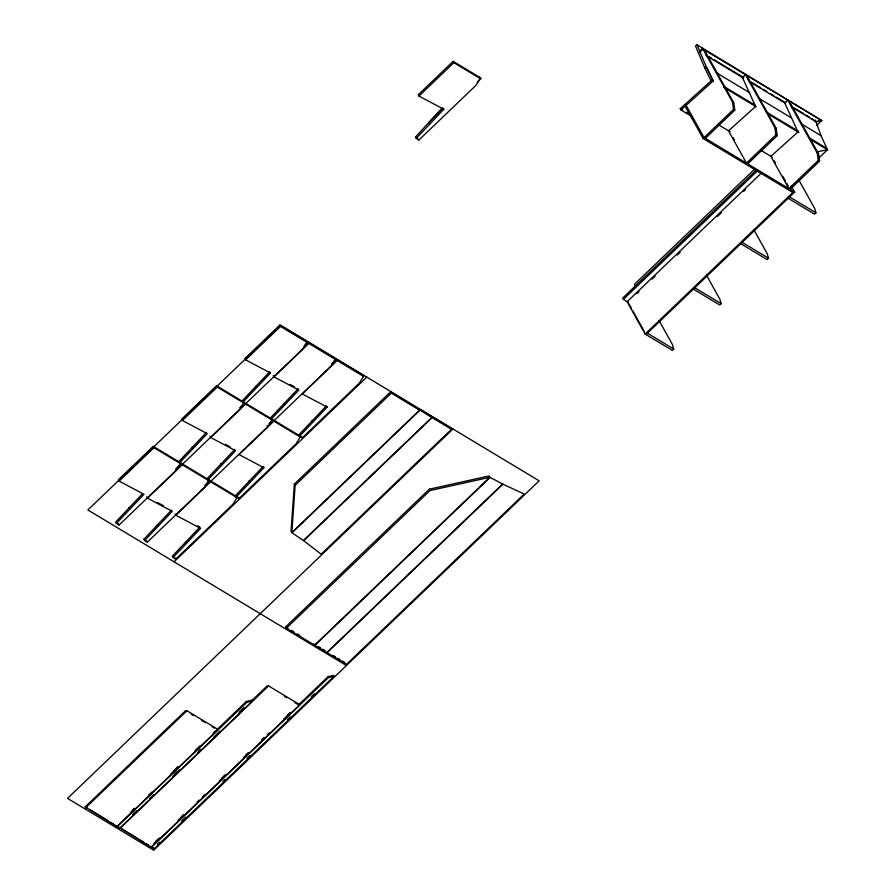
<?xml version="1.0" encoding="UTF-8"?>
<svg xmlns="http://www.w3.org/2000/svg" width="895" height="895" viewBox="0 0 895 895"><rect width="100%" height="100%" fill="white"/><g stroke="black" fill="none" stroke-linecap="round" stroke-linejoin="round"><path stroke-width="1.34" d="M294.354 484.072L291.043 531.328L291.837 532.581L419.61 410.123L391.35 393.129L390.623 391.809L294.354 484.072L295.149 485.325L291.837 532.581M179.649 462.771L207.237 433.661L182.379 420.482L181.651 419.162L216.523 385.745L242.869 401.598L243.597 402.918L239.446 409.664L182.334 464.393L179.649 462.771L178.91 461.462L206.51 432.341M175.599 469.159L181.573 463.431L207.931 479.284L208.658 480.604L204.496 487.339L147.395 542.079L144.71 540.457L143.972 539.137L171.572 510.027M270.503 373.025L245.644 359.846L244.917 358.526L279.788 325.109L306.135 340.961L306.862 342.282L302.711 349.028L245.599 403.757L242.914 402.135L242.187 400.826L269.775 371.705L270.503 373.025L242.914 402.135M479.474 77.205L480.201 78.525L476.039 85.26L418.938 139.989L416.253 138.378L415.515 137.058L441.895 108.284M234.837 449.391L207.237 478.501L207.976 479.821L210.661 481.443L267.773 426.702L271.923 419.968L271.196 418.647L246.047 403.511M211.097 481.197L236.258 496.333L236.985 497.654L232.823 504.388L175.722 559.118L173.037 557.507L172.299 556.187L199.898 527.077L197.526 525.812M304.121 345.973L308.115 342.158L334.461 358.011L335.189 359.331L331.038 366.066L273.926 420.807L271.241 419.184L270.514 417.864L298.102 388.754M274.373 420.56L299.523 435.697L300.25 437.017L296.1 443.752L238.987 498.481L236.302 496.87L235.564 495.55L263.164 466.44L263.891 467.749L236.302 496.87M331.452 363.974L336.442 359.208L362.788 375.061L363.515 376.381L359.365 383.116L302.253 437.845L299.568 436.234L298.84 434.914L326.429 405.804L327.156 407.113L299.568 436.234M416.253 138.378L443.842 109.257L443.114 107.948L428.839 122.525L429.578 123.846M142.294 493.95L115.645 522.098L116.384 523.407L119.069 525.029L176.17 470.3L180.331 463.554L153.985 447.701L153.246 446.381L118.386 479.809L119.113 481.118L143.972 494.297L116.384 523.407M144.71 540.457L172.299 511.347L147.44 498.168L146.713 496.848M207.976 479.821L235.564 450.711L210.705 437.532L209.978 436.212M271.241 419.184L298.829 390.075L273.971 376.896L273.243 375.576M173.037 557.507L200.625 528.386L175.767 515.218L175.04 513.898M477.281 82.049L481.23 78.268L453.116 61.352L418.256 94.769L418.983 96.089L443.842 109.257M418.983 96.089L453.854 62.661L480.201 78.525M119.113 481.118L153.985 447.701M182.379 420.482L217.25 387.065L243.597 402.918M245.644 359.846L280.515 326.429L306.862 342.282M239.86 407.572L244.85 402.795M147.44 498.168L182.311 464.751L208.658 480.604M210.705 437.532L245.577 404.115L271.923 419.968M273.971 376.896L308.842 343.479L335.189 359.331M204.921 485.247L209.9 480.481L210.638 481.79L236.985 497.654M269.182 423.659L273.176 419.844L273.904 421.153L300.25 437.017M175.767 515.218L210.638 481.79M273.904 421.153L239.032 454.582L263.891 467.749M363.515 376.381L337.169 360.517L302.297 393.945L327.156 407.113M700.024 51.999L703.034 49.124L821.699 120.534L816.665 125.356M174.055 561.814L366.782 377.108M295.149 485.325L391.35 393.129M645.989 334.562L794.626 192.101L704.074 137.606L686.085 105.286L685.134 106.192L703.134 138.512L733.542 109.369L732.457 101.996L702.541 48.24L699.621 51.049L700.114 51.921M419.822 410.257L291.994 532.771L303.416 540.546L431.826 417.484L390.623 391.809M705.349 138.367L734.806 110.141L733.732 102.757L704.309 49.885M451.46 429.298L432.039 417.607L303.64 540.669L321.16 554.184L451.46 429.298L450.733 427.989L431.312 416.298M452.959 428.973L67.517 798.385L153.694 850.25L539.137 480.828L280.605 325.243L87.878 509.96L346.421 665.544M775.92 134.876L746.464 163.114L728.496 130.827L755.604 106.471L742.414 77.507L745.412 74.632L774.846 127.504L775.92 134.876L777.196 135.637L747.728 163.874M85.182 806.887L185.5 710.742L186.921 710.731L218.145 729.514L116.898 826.555L85.182 806.887L87.497 808.286M85.674 807.771L186.921 710.731M755.346 168.461L634.465 284.319L635.651 286.691M756.331 170.028L622.719 298.08L623.39 299.355L628.021 302.275M623.39 299.355L757.953 170.397M285.65 626.869L429.309 489.185L489.129 475.939L489.8 477.315L314.648 645.183L286.389 628.178L285.65 626.869L288.011 628.279M286.389 628.178L429.98 490.561L489.8 477.315M659.1 320.6L672.469 344.631L673.756 349.05L672.335 350.415L645.138 334.048L627.149 301.727L760.772 173.652M637.039 293.571L639.041 291.647M652.097 279.139L655.118 276.253M677.213 255.075L680.222 252.189M717.387 216.568L721.404 212.719M743.499 191.541L745.501 189.617M132.46 810.299L134.463 808.375M173.585 770.875L177.602 767.026M130.704 812.313L134.72 808.453M148.805 794.961L151.826 792.064M170.934 773.75L177.971 767.004M195.065 750.614L200.1 745.803M213.178 733.262L246.36 701.456L251.92 700.214L252.412 701.087L119.717 828.255L116.618 825.805L118.364 826.857M117.111 826.689L246.852 702.34L252.412 701.087M826.801 148.447L809.002 137.64M133.31 813.891L136.32 811.004M174.514 774.388L177.534 771.501M198.645 751.274L200.659 749.339M239.86 711.771L243.876 707.923M132.505 814.987L136.521 811.138M149.588 798.62L153.604 794.771M172.69 776.468L179.727 769.734M197.817 752.393L200.827 749.507M213.894 736.988L219.913 731.215M239.01 712.912L244.033 708.102M251.059 701.367L267.135 685.95L268.578 685.928L299.803 704.712L151.154 847.173L119.236 827.383M818.422 158.415L827.483 149.733L821.051 135.727L800.712 123.465M119.93 828.39L268.578 685.928M818.31 160.384L788.842 188.621L770.875 156.334L797.982 131.979L784.792 103.014L787.801 100.139L817.224 153L818.31 160.384L819.574 161.145L790.117 189.382M797.769 181.148L799.75 179.257M314.861 645.317L490.08 477.382L502.666 484.05L326.865 652.544L314.861 645.317L313.91 643.874M645.138 334.048L792.836 192.503L794.626 192.101L791.303 186.115M155.696 841.479L158.706 838.593M180.812 817.403L183.822 814.517M222.005 777.923L225.014 775.036M246.114 754.821L248.128 752.885M262.19 739.404L264.204 737.48M287.306 715.34L290.327 712.442M153.895 843.526L159.936 837.742M178.06 820.379L184.101 814.584M197.18 802.043L199.193 800.119M202.214 797.221L205.235 794.335M219.331 780.82L225.361 775.036M243.485 757.673L248.519 752.852M261.597 740.31L263.611 738.375M267.639 734.515L269.652 732.591M283.749 719.088L289.79 713.293M298.84 704.611L328.029 676.631L333.567 675.412L334.059 676.284L153.985 848.874L150.673 846.301M151.367 847.296L328.521 677.515L334.059 676.284M706.491 275.179L719.86 299.21L721.146 303.629L719.725 304.994L693.379 289.141M753.881 229.758L767.25 253.788L768.536 258.219L767.116 259.572L740.769 243.72M798.597 179.537L814.64 208.367L815.927 212.797L814.506 214.151L788.159 198.298M157.52 844.142L159.534 842.206M181.663 820.995L185.69 817.146M222.911 781.469L224.925 779.534M247.054 758.322L250.074 755.436M287.295 719.759L290.316 716.861M311.438 696.623L314.458 693.726M712.543 79.588L680.278 108.586L680.95 109.962L713.214 80.964L706.211 66.622L704.734 67.841L695.471 45.992L696.959 44.75L706.211 66.599L704.757 67.919L711.089 80.897M794.626 192.101L792.847 192.503L703.134 138.512M696.959 44.75L821.699 120.534L816.162 121.765L792.22 107.355M821.699 120.534L816.15 121.754L812.067 118.711M816.732 151.87L827.483 149.733L809.628 138.982M299.803 704.712L298.359 704.745L294.891 702.653M216.724 729.537L218.145 729.514M289.812 384.358L294.544 386.875M225.361 444.367L230.105 446.885M157.363 502.498L163.282 505.63M709.187 56.81L711.581 58.242M713.975 59.685L743.879 77.686M751.062 82.004L760.627 87.766M763.021 89.198L766.612 91.357M770.203 93.516L773.783 95.675M776.178 97.119L785.754 102.88M794.122 107.915L803.699 113.676M806.082 115.119L809.673 117.279M706.088 55.524L743.174 77.843M785.038 103.037L749.16 81.434L747.593 77.541M716.973 73.077L749.865 92.867M758.837 98.271L791.146 117.726M724.458 86.759L755.414 105.397M766.131 111.841L798.284 131.196M723.932 87.408L756.062 106.751M767.966 113.911L798.922 132.538M732.457 101.996L733.732 102.757M774.846 127.504L776.11 128.265L777.196 135.637M817.224 153L818.5 153.772L819.574 161.145M733.542 109.369L734.806 110.141M718.26 124.64L730.175 131.811M761.153 150.461L772.15 157.095M680.278 108.586L682.672 110.029M686.252 112.177L688.647 113.62M680.95 109.962L691.701 116.428M789.58 196.934L815.927 212.797M742.19 242.355L768.536 258.219M694.8 287.776L721.146 303.629M415.515 137.058L418.938 139.989M627.149 301.727L627.999 302.242M647.409 333.197L673.756 349.05M419.084 408.937L431.099 416.164L432.039 417.607M242.187 400.826L243.977 401.9M298.84 434.914L300.63 435.988M207.237 478.501L209.038 479.586M235.564 495.55L237.365 496.624M153.246 446.381L179.604 462.234M143.972 539.137L147.395 542.079M291.546 630.404L293.896 631.825M297.431 633.951L299.78 635.372M318.486 646.626L320.678 647.935M322.86 649.255L325.042 650.564M333.197 655.476L335.491 656.852M337.773 658.228L340.055 659.604M342.337 660.98L344.631 662.356M284.487 696.388L286.792 697.787M191.284 714.221L193.6 715.608M201.688 720.486L205.156 722.567M212.104 726.751L214.408 728.138M89.813 809.673L108.317 820.804M110.622 822.203L116.898 826.555M119.449 827.506L137.953 838.637M140.258 840.036L143.726 842.117M146.042 843.515L148.357 844.902M150.875 846.424L152.62 847.475M789.077 100.9L818.5 153.772M746.687 75.393L776.11 128.265M774.141 160.686L775.473 163.08M782.801 176.226L785.452 181.014M786.783 183.408L788.115 185.791M733.094 137.573L734.426 139.967M628.659 303.439L631.344 308.26M632.664 310.621L643.997 330.971M453.116 61.352L453.854 62.661M336.442 359.208L337.169 360.517M308.115 342.158L308.842 343.479M279.788 325.109L280.515 326.429M312.154 420.381L312.892 421.702M283.827 403.332L284.565 404.652M301.525 436.536L302.253 437.845M255.5 386.282L256.238 387.602M273.199 419.486L273.926 420.807M267.034 425.393L267.773 426.702M216.523 385.745L217.25 387.065M248.888 481.018L249.627 482.338M220.562 463.968L221.3 465.288M238.26 497.172L238.987 498.481M328.029 676.631L328.521 677.515M192.235 446.918L192.973 448.238M209.933 480.123L210.661 481.443M181.607 463.073L182.334 464.393M181.573 463.431L182.311 464.751M185.623 541.654L186.361 542.974M157.296 524.604L158.035 525.924M174.995 557.809L175.722 559.118M246.36 701.456L246.852 702.34M128.969 507.566L129.708 508.875M118.341 523.709L119.069 525.029M153.492 848.001L153.985 848.874M429.309 489.185L429.98 490.561M706.211 66.599L713.214 80.964M789.972 103.048L792.086 108.127M705.204 52.033L706.267 54.573M815.39 120.087L821.039 135.704M502.878 484.173L327.078 652.668L346.499 664.358L524.213 494.029L502.878 484.173"/></g></svg>
